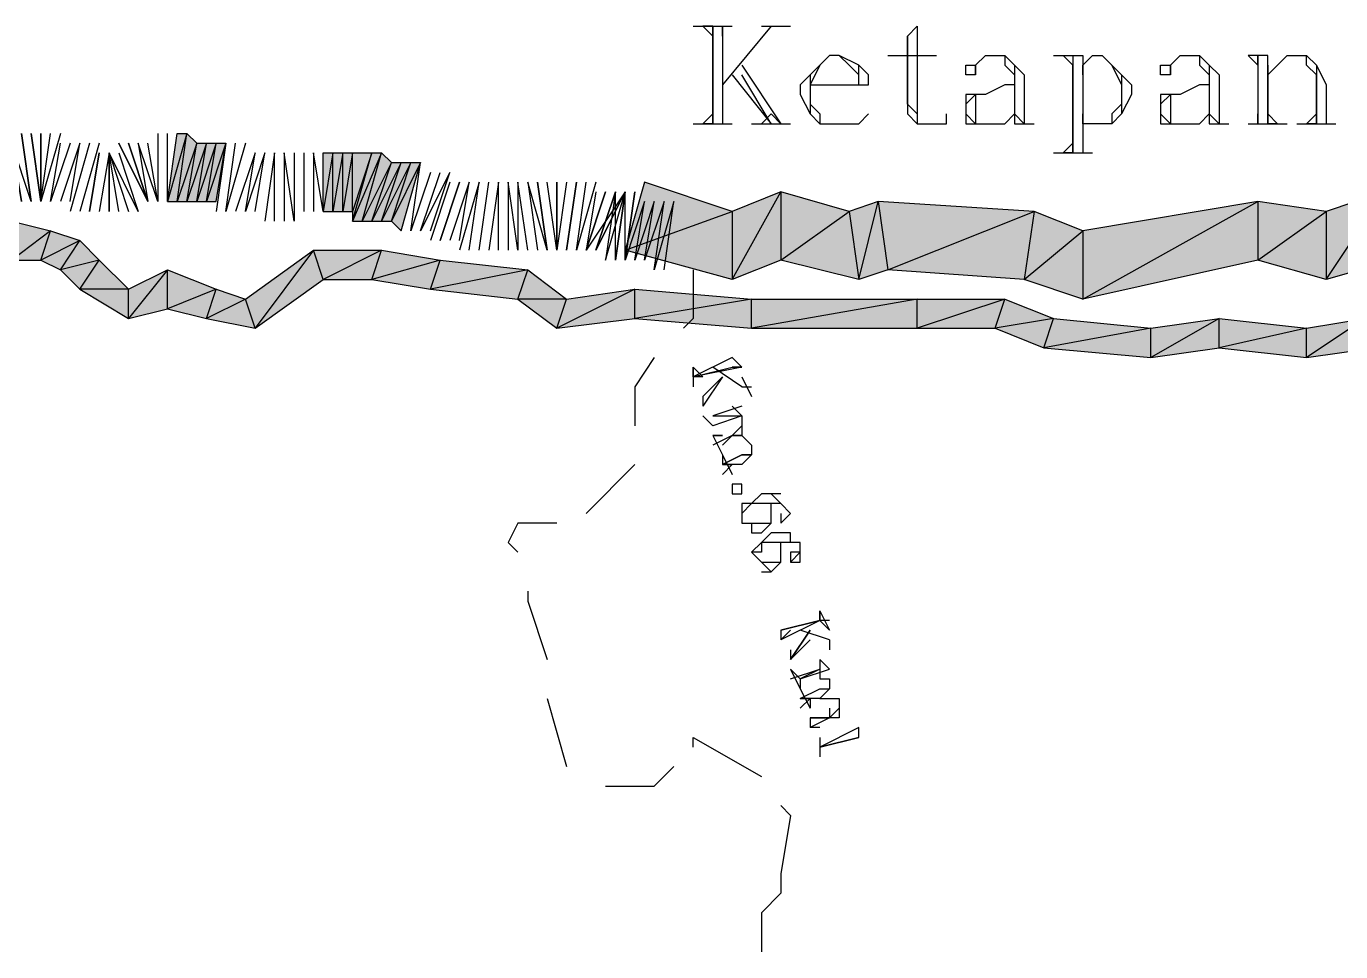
# Model space of a CAD drawing. Header units: millimetres. Extents: x 658 to 813, y 806 to 883.
# Drawn here: x 787.0387 to 787.4491, y 865.0047 to 865.2935 of the extents above; entities that cross this region are included whole.
import ezdxf

# ---------------------------------------------------------------- set-up
doc = ezdxf.new("R2010")
doc.units = ezdxf.units.MM
doc.header["$LTSCALE"] = 0.1
for name, color, linetype in [('BATKAB', 7, 'Continuous'), ('KLEKTOR2', 7, 'Continuous'), ('pantai1', 7, 'Continuous'), ('TEXT', 8, 'Continuous'), ('zat_Mask_solid', 7, 'Continuous')]:
    doc.layers.add(name, color=color, linetype=linetype)

msp = doc.modelspace()

# ---------------------------------------------------------------- hatches: boundary and pattern name
at = {"layer": 'KLEKTOR2'}
h = msp.add_hatch(color=7, dxfattribs=at)
h.paths.add_polyline_path([(787.04326, 865.22055), (787.0463, 865.22967), (787.03414, 865.22055)], flags=17)
h.paths.add_polyline_path([(787.0463, 865.22967), (787.03414, 865.22055), (787.03414, 865.23271)])
h = msp.add_hatch(color=7, dxfattribs=at)
h.paths.add_polyline_path([(787.14662, 865.21447), (787.14966, 865.22359), (787.13142, 865.21447)], flags=17)
h.paths.add_polyline_path([(787.14966, 865.22359), (787.13142, 865.21447), (787.12838, 865.22359)])
h = msp.add_hatch(color=7, dxfattribs=at)
h.paths.add_polyline_path([(787.08278, 865.20535), (787.08278, 865.21751), (787.07062, 865.20231)], flags=17)
h.paths.add_polyline_path([(787.08278, 865.21751), (787.07062, 865.20231), (787.07062, 865.21143)], flags=17)
h = msp.add_hatch(color=7, dxfattribs=at)
h.paths.add_polyline_path([(787.2287, 865.20231), (787.2287, 865.21143), (787.20438, 865.19927)], flags=17)
h.paths.add_polyline_path([(787.2287, 865.21143), (787.20438, 865.19927), (787.20742, 865.20839)], flags=17)
h = msp.add_hatch(color=7, dxfattribs=at)
h.paths.add_polyline_path([(787.31687, 865.19927), (787.31687, 865.20839), (787.26518, 865.19927)], flags=17)
h.paths.add_polyline_path([(787.31687, 865.20839), (787.26518, 865.19927), (787.26518, 865.20839)], flags=17)
h = msp.add_hatch(color=7, dxfattribs=at)
h.paths.add_polyline_path([(787.34119, 865.19927), (787.34423, 865.20839), (787.31687, 865.19927)], flags=17)
h.paths.add_polyline_path([(787.34423, 865.20839), (787.31687, 865.19927), (787.31687, 865.20839)], flags=17)
h = msp.add_hatch(color=7, dxfattribs=at)
h.paths.add_polyline_path([(787.41111, 865.19319), (787.41111, 865.20231), (787.38983, 865.19015)], flags=17)
h.paths.add_polyline_path([(787.41111, 865.20231), (787.38983, 865.19015), (787.38983, 865.19927)], flags=17)
h = msp.add_hatch(color=7, dxfattribs=at)
h.paths.add_polyline_path([(787.45975, 865.19319), (787.45671, 865.20231), (787.43847, 865.19015)])
h.paths.add_polyline_path([(787.45671, 865.20231), (787.43847, 865.19015), (787.43847, 865.19927)], flags=17)
at = {"layer": 'pantai1'}
h = msp.add_hatch(color=7, dxfattribs=at)
h.paths.add_polyline_path([(787.08582, 865.23879), (787.08886, 865.26007), (787.08278, 865.23879)], flags=17)
h.paths.add_polyline_path([(787.08886, 865.26007), (787.08278, 865.23879), (787.08582, 865.26007)], flags=17)
h = msp.add_hatch(color=7, dxfattribs=at)
h.paths.add_polyline_path([(787.08886, 865.23879), (787.0919, 865.25703), (787.08582, 865.23879)], flags=17)
h.paths.add_polyline_path([(787.0919, 865.25703), (787.08582, 865.23879), (787.08886, 865.26007)])
h = msp.add_hatch(color=7, dxfattribs=at)
h.paths.add_polyline_path([(787.0919, 865.23879), (787.09494, 865.25703), (787.08886, 865.23879)], flags=17)
h.paths.add_polyline_path([(787.09494, 865.25703), (787.08886, 865.23879), (787.0919, 865.25703)], flags=17)
h = msp.add_hatch(color=7, dxfattribs=at)
h.paths.add_polyline_path([(787.09494, 865.23879), (787.09798, 865.25703), (787.0919, 865.23879)], flags=17)
h.paths.add_polyline_path([(787.09798, 865.25703), (787.0919, 865.23879), (787.09494, 865.25703)], flags=17)
h = msp.add_hatch(color=7, dxfattribs=at)
h.paths.add_polyline_path([(787.09798, 865.23879), (787.10102, 865.25703), (787.09494, 865.23879)], flags=17)
h.paths.add_polyline_path([(787.10102, 865.25703), (787.09494, 865.23879), (787.09798, 865.25703)], flags=17)
h = msp.add_hatch(color=7, dxfattribs=at)
h.paths.add_polyline_path([(787.13446, 865.23575), (787.13446, 865.25399), (787.13142, 865.23575)], flags=17)
h.paths.add_polyline_path([(787.13446, 865.25399), (787.13142, 865.23575), (787.13142, 865.25399)], flags=17)
h = msp.add_hatch(color=7, dxfattribs=at)
h.paths.add_polyline_path([(787.1375, 865.23575), (787.1375, 865.25399), (787.13446, 865.23575)], flags=17)
h.paths.add_polyline_path([(787.1375, 865.25399), (787.13446, 865.23575), (787.13446, 865.25399)], flags=17)
h = msp.add_hatch(color=7, dxfattribs=at)
h.paths.add_polyline_path([(787.14054, 865.23575), (787.14054, 865.25399), (787.1375, 865.23575)], flags=17)
h.paths.add_polyline_path([(787.14054, 865.25399), (787.1375, 865.23575), (787.1375, 865.25399)], flags=17)
h = msp.add_hatch(color=7, dxfattribs=at)
h.paths.add_polyline_path([(787.14358, 865.23271), (787.14966, 865.25399), (787.14054, 865.23271)], flags=17)
h.paths.add_polyline_path([(787.14966, 865.25399), (787.14054, 865.23271), (787.14662, 865.25399)], flags=17)
h.paths.add_polyline_path([(787.14054, 865.23271), (787.14662, 865.25399), (787.14054, 865.23575)], flags=0)
h.paths.add_polyline_path([(787.14662, 865.25399), (787.14054, 865.23575), (787.14054, 865.25399)], flags=0)
h = msp.add_hatch(color=7, dxfattribs=at)
h.paths.add_polyline_path([(787.14662, 865.23271), (787.1527, 865.25095), (787.14358, 865.23271)], flags=17)
h.paths.add_polyline_path([(787.1527, 865.25095), (787.14358, 865.23271), (787.14966, 865.25399)])
h = msp.add_hatch(color=7, dxfattribs=at)
h.paths.add_polyline_path([(787.14966, 865.23271), (787.15574, 865.25095), (787.14662, 865.23271)], flags=17)
h.paths.add_polyline_path([(787.15574, 865.25095), (787.14662, 865.23271), (787.1527, 865.25095)], flags=17)
h = msp.add_hatch(color=7, dxfattribs=at)
h.paths.add_polyline_path([(787.1527, 865.23271), (787.15878, 865.25095), (787.14966, 865.23271)], flags=17)
h.paths.add_polyline_path([(787.15878, 865.25095), (787.14966, 865.23271), (787.15574, 865.25095)], flags=17)
h = msp.add_hatch(color=7, dxfattribs=at)
h.paths.add_polyline_path([(787.15574, 865.22967), (787.16182, 865.25095), (787.1527, 865.23271)])
h.paths.add_polyline_path([(787.16182, 865.25095), (787.1527, 865.23271), (787.15878, 865.25095)], flags=17)
for points in [[(787.23174, 865.24487), (787.22566, 865.22359), (787.2591, 865.23575)], [(787.22566, 865.22359), (787.2591, 865.23575), (787.2591, 865.21447)]]:
    msp.add_hatch(color=7, dxfattribs=at).paths.add_polyline_path(points)
h = msp.add_hatch(color=7, dxfattribs=at)
h.paths.add_polyline_path([(787.2591, 865.23575), (787.2591, 865.21447), (787.2743, 865.24183)], flags=17)
h.paths.add_polyline_path([(787.2591, 865.21447), (787.2743, 865.24183), (787.2743, 865.22055)], flags=17)
h = msp.add_hatch(color=7, dxfattribs=at)
h.paths.add_polyline_path([(787.44455, 865.23575), (787.44455, 865.21447), (787.46279, 865.24183)], flags=17)
h.paths.add_polyline_path([(787.44455, 865.21447), (787.46279, 865.24183), (787.46583, 865.22055)])
h = msp.add_hatch(color=7, dxfattribs=at)
h.paths.add_polyline_path([(787.36855, 865.22967), (787.36855, 865.20839), (787.42327, 865.23879)], flags=17)
h.paths.add_polyline_path([(787.36855, 865.20839), (787.42327, 865.23879), (787.42327, 865.22055)], flags=17)
at = {"layer": 'zat_Mask_solid'}
for points in [[(787.2743, 865.24183), (787.2743, 865.22055), (787.29558, 865.23575)], [(787.29558, 865.23575), (787.29862, 865.21447), (787.3047, 865.23879)], [(787.29862, 865.21447), (787.3047, 865.23879), (787.30774, 865.21751)], [(787.3047, 865.23879), (787.30774, 865.21751), (787.35335, 865.23575)], [(787.42327, 865.23879), (787.42327, 865.22055), (787.44455, 865.23575)], [(787.2743, 865.22055), (787.29558, 865.23575), (787.29862, 865.21447)], [(787.30774, 865.21751), (787.35335, 865.23575), (787.35031, 865.21447)], [(787.35335, 865.23575), (787.35031, 865.21447), (787.36855, 865.22967)], [(787.42327, 865.22055), (787.44455, 865.23575), (787.44455, 865.21447)], [(787.05542, 865.22663), (787.04326, 865.22055), (787.0463, 865.22967)], [(787.35031, 865.21447), (787.36855, 865.22967), (787.36855, 865.20839)], [(787.04934, 865.21751), (787.05542, 865.22663), (787.04326, 865.22055)], [(787.0615, 865.22055), (787.04934, 865.21751), (787.05542, 865.22663)], [(787.05542, 865.21143), (787.0615, 865.22055), (787.04934, 865.21751)], [(787.07062, 865.21143), (787.05542, 865.21143), (787.0615, 865.22055)], [(787.12838, 865.22359), (787.11014, 865.19927), (787.1071, 865.20839)], [(787.13142, 865.21447), (787.12838, 865.22359), (787.11014, 865.19927)], [(787.1679, 865.22055), (787.14662, 865.21447), (787.14966, 865.22359)], [(787.16486, 865.21143), (787.1679, 865.22055), (787.14662, 865.21447)], [(787.19526, 865.21751), (787.16486, 865.21143), (787.1679, 865.22055)], [(787.09798, 865.21143), (787.08278, 865.20535), (787.08278, 865.21751)], [(787.19222, 865.20839), (787.19526, 865.21751), (787.16486, 865.21143)], [(787.20742, 865.20839), (787.19222, 865.20839), (787.19526, 865.21751)], [(787.07062, 865.20231), (787.07062, 865.21143), (787.05542, 865.21143)], [(787.09494, 865.20231), (787.09798, 865.21143), (787.08278, 865.20535)], [(787.1071, 865.20839), (787.09494, 865.20231), (787.09798, 865.21143)], [(787.11014, 865.19927), (787.1071, 865.20839), (787.09494, 865.20231)], [(787.20438, 865.19927), (787.20742, 865.20839), (787.19222, 865.20839)], [(787.26518, 865.20839), (787.2287, 865.20231), (787.2287, 865.21143)], [(787.26518, 865.19927), (787.26518, 865.20839), (787.2287, 865.20231)], [(787.35943, 865.20231), (787.34119, 865.19927), (787.34423, 865.20839)], [(787.35639, 865.19319), (787.35943, 865.20231), (787.34119, 865.19927)], [(787.38983, 865.19927), (787.35639, 865.19319), (787.35943, 865.20231)], [(787.43847, 865.19927), (787.41111, 865.19319), (787.41111, 865.20231)], [(787.38983, 865.19015), (787.38983, 865.19927), (787.35639, 865.19319)], [(787.43847, 865.19015), (787.43847, 865.19927), (787.41111, 865.19319)]]:
    msp.add_hatch(color=7, dxfattribs=at).paths.add_polyline_path(points)

# ---------------------------------------------------------------- linework, layer by layer
at = {"layer": 'BATKAB', "color": 7}
for points in [[(787.24694, 865.21751), (787.24694, 865.21447), (787.24694, 865.20231), (787.2439, 865.19927)], [(787.23478, 865.19015), (787.2287, 865.18103), (787.2287, 865.16887)], [(787.2287, 865.1567), (787.2135, 865.1415)], [(787.20438, 865.13846), (787.19222, 865.13846), (787.18918, 865.13238), (787.19222, 865.12934)], [(787.19526, 865.11718), (787.19526, 865.11414), (787.20134, 865.0959)], [(787.20134, 865.08374), (787.20742, 865.06246)], [(787.24694, 865.06854), (787.24694, 865.07158), (787.26822, 865.05942)], [(787.21958, 865.05638), (787.23478, 865.05638), (787.24086, 865.06246)], [(787.2743, 865.0503), (787.27734, 865.04726), (787.2743, 865.02902)], [(787.2743, 865.02902), (787.2743, 865.02294), (787.26822, 865.01686), (787.26822, 865.0047)]]:
    msp.add_lwpolyline(points, dxfattribs=at)
at = {"layer": 'KLEKTOR2', "color": 7}
for points in [[(787.0463, 865.22967), (787.03414, 865.22055), (787.03414, 865.23271), (787.0463, 865.22967)], [(787.04326, 865.22055), (787.0463, 865.22967), (787.03414, 865.22055), (787.04326, 865.22055)], [(787.05542, 865.22663), (787.04326, 865.22055), (787.0463, 865.22967), (787.05542, 865.22663)], [(787.04934, 865.21751), (787.05542, 865.22663), (787.04326, 865.22055), (787.04934, 865.21751)], [(787.0615, 865.22055), (787.04934, 865.21751), (787.05542, 865.22663), (787.0615, 865.22055)], [(787.05542, 865.21143), (787.0615, 865.22055), (787.04934, 865.21751), (787.05542, 865.21143)], [(787.07062, 865.21143), (787.05542, 865.21143), (787.0615, 865.22055), (787.07062, 865.21143)], [(787.12838, 865.22359), (787.11014, 865.19927), (787.1071, 865.20839), (787.12838, 865.22359)], [(787.13142, 865.21447), (787.12838, 865.22359), (787.11014, 865.19927), (787.13142, 865.21447)], [(787.14966, 865.22359), (787.13142, 865.21447), (787.12838, 865.22359), (787.14966, 865.22359)], [(787.14662, 865.21447), (787.14966, 865.22359), (787.13142, 865.21447), (787.14662, 865.21447)], [(787.1679, 865.22055), (787.14662, 865.21447), (787.14966, 865.22359), (787.1679, 865.22055)], [(787.16486, 865.21143), (787.1679, 865.22055), (787.14662, 865.21447), (787.16486, 865.21143)], [(787.19526, 865.21751), (787.16486, 865.21143), (787.1679, 865.22055), (787.19526, 865.21751)], [(787.08278, 865.20535), (787.08278, 865.21751), (787.07062, 865.20231), (787.08278, 865.20535)], [(787.08278, 865.21751), (787.07062, 865.20231), (787.07062, 865.21143), (787.08278, 865.21751)], [(787.09798, 865.21143), (787.08278, 865.20535), (787.08278, 865.21751), (787.09798, 865.21143)], [(787.19222, 865.20839), (787.19526, 865.21751), (787.16486, 865.21143), (787.19222, 865.20839)], [(787.20742, 865.20839), (787.19222, 865.20839), (787.19526, 865.21751), (787.20742, 865.20839)], [(787.07062, 865.20231), (787.07062, 865.21143), (787.05542, 865.21143), (787.07062, 865.20231)], [(787.09494, 865.20231), (787.09798, 865.21143), (787.08278, 865.20535), (787.09494, 865.20231)], [(787.1071, 865.20839), (787.09494, 865.20231), (787.09798, 865.21143), (787.1071, 865.20839)], [(787.11014, 865.19927), (787.1071, 865.20839), (787.09494, 865.20231), (787.11014, 865.19927)], [(787.20438, 865.19927), (787.20742, 865.20839), (787.19222, 865.20839), (787.20438, 865.19927)], [(787.2287, 865.20231), (787.2287, 865.21143), (787.20438, 865.19927), (787.2287, 865.20231)], [(787.2287, 865.21143), (787.20438, 865.19927), (787.20742, 865.20839), (787.2287, 865.21143)], [(787.26518, 865.20839), (787.2287, 865.20231), (787.2287, 865.21143), (787.26518, 865.20839)], [(787.26518, 865.19927), (787.26518, 865.20839), (787.2287, 865.20231), (787.26518, 865.19927)], [(787.31687, 865.19927), (787.31687, 865.20839), (787.26518, 865.19927), (787.31687, 865.19927)], [(787.31687, 865.20839), (787.26518, 865.19927), (787.26518, 865.20839), (787.31687, 865.20839)], [(787.34119, 865.19927), (787.34423, 865.20839), (787.31687, 865.19927), (787.34119, 865.19927)], [(787.34423, 865.20839), (787.31687, 865.19927), (787.31687, 865.20839), (787.34423, 865.20839)], [(787.35943, 865.20231), (787.34119, 865.19927), (787.34423, 865.20839), (787.35943, 865.20231)], [(787.35639, 865.19319), (787.35943, 865.20231), (787.34119, 865.19927), (787.35639, 865.19319)], [(787.38983, 865.19927), (787.35639, 865.19319), (787.35943, 865.20231), (787.38983, 865.19927)], [(787.41111, 865.19319), (787.41111, 865.20231), (787.38983, 865.19015), (787.41111, 865.19319)], [(787.41111, 865.20231), (787.38983, 865.19015), (787.38983, 865.19927), (787.41111, 865.20231)], [(787.43847, 865.19927), (787.41111, 865.19319), (787.41111, 865.20231), (787.43847, 865.19927)], [(787.45975, 865.19319), (787.45671, 865.20231), (787.43847, 865.19015), (787.45975, 865.19319)], [(787.45671, 865.20231), (787.43847, 865.19015), (787.43847, 865.19927), (787.45671, 865.20231)], [(787.38983, 865.19015), (787.38983, 865.19927), (787.35639, 865.19319), (787.38983, 865.19015)], [(787.43847, 865.19015), (787.43847, 865.19927), (787.41111, 865.19319), (787.43847, 865.19015)]]:
    msp.add_lwpolyline(points, dxfattribs=at)
at = {"layer": 'pantai1', "color": 7}
for points in [[(787.03718, 865.26007), (787.04022, 865.23879), (787.03718, 865.26007)], [(787.04326, 865.23879), (787.04326, 865.26007), (787.04326, 865.23879), (787.04022, 865.26007), (787.04326, 865.23879)], [(787.04934, 865.26007), (787.04326, 865.23879), (787.0463, 865.26007)], [(787.07974, 865.26007), (787.07974, 865.23879), (787.0767, 865.25703)], [(787.08582, 865.23879), (787.08886, 865.26007), (787.08278, 865.23879), (787.08582, 865.23879)], [(787.08886, 865.26007), (787.08278, 865.23879), (787.08582, 865.26007), (787.08886, 865.26007)], [(787.08278, 865.23879), (787.08278, 865.26007)], [(787.0919, 865.25703), (787.08582, 865.23879), (787.08886, 865.26007), (787.0919, 865.25703)], [(787.04022, 865.23879), (787.03414, 865.25703), (787.03718, 865.23879), (787.03414, 865.25703), (787.03414, 865.23879)], [(787.05238, 865.25703), (787.0463, 865.23879), (787.04934, 865.25703)], [(787.05238, 865.23879), (787.05542, 865.25703), (787.04934, 865.23879)], [(787.05846, 865.25703), (787.05238, 865.23575)], [(787.0615, 865.25703), (787.05542, 865.23575)], [(787.0615, 865.25399), (787.05846, 865.23575), (787.0615, 865.25399)], [(787.06758, 865.23575), (787.06454, 865.25399), (787.06454, 865.23575), (787.06454, 865.25399), (787.0615, 865.23575)], [(787.06758, 865.25399), (787.07366, 865.23575), (787.06454, 865.25399), (787.07062, 865.23575)], [(787.07974, 865.23879), (787.07366, 865.25703), (787.0767, 865.23879), (787.07062, 865.25703), (787.0767, 865.23879), (787.06758, 865.25703), (787.0767, 865.23879)], [(787.08886, 865.23879), (787.0919, 865.25703), (787.08582, 865.23879), (787.08886, 865.23879)], [(787.0919, 865.23879), (787.09494, 865.25703), (787.08886, 865.23879), (787.0919, 865.23879)], [(787.09494, 865.25703), (787.08886, 865.23879), (787.0919, 865.25703), (787.09494, 865.25703)], [(787.09494, 865.23879), (787.09798, 865.25703), (787.0919, 865.23879), (787.09494, 865.23879)], [(787.09798, 865.25703), (787.0919, 865.23879), (787.09494, 865.25703), (787.09798, 865.25703)], [(787.09798, 865.23879), (787.10102, 865.25703), (787.09494, 865.23879), (787.09798, 865.23879)], [(787.10102, 865.25703), (787.09494, 865.23879), (787.09798, 865.25703), (787.10102, 865.25703)], [(787.10102, 865.25703), (787.09798, 865.23575)], [(787.1071, 865.25703), (787.10102, 865.23575), (787.10406, 865.25703)], [(787.11014, 865.23575), (787.11318, 865.25399), (787.1071, 865.23575), (787.11014, 865.25399), (787.10406, 865.23575)], [(787.11622, 865.23271), (787.11622, 865.25399), (787.11318, 865.23271)], [(787.1223, 865.25399), (787.1223, 865.23271), (787.11926, 865.25399), (787.11926, 865.23271)], [(787.12534, 865.25399), (787.12534, 865.23575)], [(787.13142, 865.23575), (787.12838, 865.25399), (787.12838, 865.23575)], [(787.13446, 865.23575), (787.13446, 865.25399), (787.13142, 865.23575), (787.13446, 865.23575)], [(787.13446, 865.25399), (787.13142, 865.23575), (787.13142, 865.25399), (787.13446, 865.25399)], [(787.1375, 865.23575), (787.1375, 865.25399), (787.13446, 865.23575), (787.1375, 865.23575)], [(787.1375, 865.25399), (787.13446, 865.23575), (787.13446, 865.25399), (787.1375, 865.25399)], [(787.14054, 865.23575), (787.14054, 865.25399), (787.1375, 865.23575), (787.14054, 865.23575)], [(787.14054, 865.25399), (787.1375, 865.23575), (787.1375, 865.25399), (787.14054, 865.25399)], [(787.14358, 865.23271), (787.14966, 865.25399), (787.14054, 865.23271), (787.14358, 865.23271)], [(787.14966, 865.25399), (787.14054, 865.23271), (787.14662, 865.25399), (787.14966, 865.25399)], [(787.14054, 865.23271), (787.14662, 865.25399), (787.14054, 865.23575), (787.14054, 865.23271)], [(787.14662, 865.25399), (787.14054, 865.23575), (787.14054, 865.25399), (787.14662, 865.25399)], [(787.1527, 865.25095), (787.14358, 865.23271), (787.14966, 865.25399), (787.1527, 865.25095)], [(787.14662, 865.23271), (787.1527, 865.25095), (787.14358, 865.23271), (787.14662, 865.23271)], [(787.14966, 865.23271), (787.15574, 865.25095), (787.14662, 865.23271), (787.14966, 865.23271)], [(787.15574, 865.25095), (787.14662, 865.23271), (787.1527, 865.25095), (787.15574, 865.25095)], [(787.1527, 865.23271), (787.15878, 865.25095), (787.14966, 865.23271), (787.1527, 865.23271)], [(787.15878, 865.25095), (787.14966, 865.23271), (787.15574, 865.25095), (787.15878, 865.25095)], [(787.15574, 865.22967), (787.16182, 865.25095), (787.1527, 865.23271), (787.15574, 865.22967)], [(787.16182, 865.25095), (787.1527, 865.23271), (787.15878, 865.25095), (787.16182, 865.25095)], [(787.16486, 865.24791), (787.15878, 865.22967), (787.16182, 865.25095)], [(787.16486, 865.22967), (787.17094, 865.24791), (787.16182, 865.22967), (787.1679, 865.24791)], [(787.17094, 865.24487), (787.16486, 865.22663)], [(787.17398, 865.24487), (787.1679, 865.22663), (787.17398, 865.24487)], [(787.17398, 865.22663), (787.17702, 865.24487), (787.17094, 865.22663)], [(787.17702, 865.22359), (787.18006, 865.24487), (787.17398, 865.22359)], [(787.18006, 865.22359), (787.1831, 865.24487)], [(787.18614, 865.22359), (787.18614, 865.24487), (787.1831, 865.22359)], [(787.19526, 865.22359), (787.19222, 865.24487), (787.19222, 865.22359), (787.18918, 865.24487), (787.18918, 865.22359)], [(787.20134, 865.22359), (787.19526, 865.24487), (787.1983, 865.22359)], [(787.1983, 865.24487), (787.20134, 865.22359), (787.1983, 865.24487)], [(787.20742, 865.24487), (787.20438, 865.22359), (787.20438, 865.24487), (787.20438, 865.22359), (787.20134, 865.24487)], [(787.20742, 865.22359), (787.21046, 865.24487), (787.20742, 865.22359)], [(787.21654, 865.24487), (787.21046, 865.22359), (787.2135, 865.24487)], [(787.23782, 865.21751), (787.24086, 865.23879), (787.23478, 865.21751), (787.23782, 865.23879), (787.23174, 865.22055), (787.23478, 865.23879), (787.2287, 865.22055), (787.23174, 865.23879), (787.22566, 865.22055), (787.2287, 865.24183), (787.22566, 865.22055), (787.22566, 865.24183), (787.22262, 865.22055), (787.22566, 865.24183), (787.22262, 865.22055), (787.22262, 865.24183), (787.21958, 865.22055), (787.22566, 865.24183), (787.21654, 865.22359), (787.22566, 865.24183), (787.2135, 865.22359)], [(787.21958, 865.24183), (787.2135, 865.22359), (787.21958, 865.24183)], [(787.21654, 865.24183), (787.2135, 865.22359)], [(787.21654, 865.22359), (787.22262, 865.24183), (787.21654, 865.22359), (787.22262, 865.24183)], [(787.23174, 865.24487), (787.22566, 865.22359), (787.2591, 865.23575), (787.23174, 865.24487)], [(787.2591, 865.23575), (787.2591, 865.21447), (787.2743, 865.24183), (787.2591, 865.23575)], [(787.2591, 865.21447), (787.2743, 865.24183), (787.2743, 865.22055), (787.2591, 865.21447)], [(787.2743, 865.24183), (787.2743, 865.22055), (787.29558, 865.23575), (787.2743, 865.24183)], [(787.44455, 865.23575), (787.44455, 865.21447), (787.46279, 865.24183), (787.44455, 865.23575)], [(787.44455, 865.21447), (787.46279, 865.24183), (787.46583, 865.22055), (787.44455, 865.21447)], [(787.29558, 865.23575), (787.29862, 865.21447), (787.3047, 865.23879), (787.29558, 865.23575)], [(787.29862, 865.21447), (787.3047, 865.23879), (787.30774, 865.21751), (787.29862, 865.21447)], [(787.3047, 865.23879), (787.30774, 865.21751), (787.35335, 865.23575), (787.3047, 865.23879)], [(787.36855, 865.22967), (787.36855, 865.20839), (787.42327, 865.23879), (787.36855, 865.22967)], [(787.36855, 865.20839), (787.42327, 865.23879), (787.42327, 865.22055), (787.36855, 865.20839)], [(787.42327, 865.23879), (787.42327, 865.22055), (787.44455, 865.23575), (787.42327, 865.23879)], [(787.22566, 865.22359), (787.2591, 865.23575), (787.2591, 865.21447), (787.22566, 865.22359)], [(787.2743, 865.22055), (787.29558, 865.23575), (787.29862, 865.21447), (787.2743, 865.22055)], [(787.30774, 865.21751), (787.35335, 865.23575), (787.35031, 865.21447), (787.30774, 865.21751)], [(787.35335, 865.23575), (787.35031, 865.21447), (787.36855, 865.22967), (787.35335, 865.23575)], [(787.42327, 865.22055), (787.44455, 865.23575), (787.44455, 865.21447), (787.42327, 865.22055)], [(787.35031, 865.21447), (787.36855, 865.22967), (787.36855, 865.20839), (787.35031, 865.21447)]]:
    msp.add_lwpolyline(points, dxfattribs=at)
at = {"layer": 'TEXT', "color": 7}
for points in [[(787.24694, 865.29351), (787.2591, 865.29351)], [(787.25302, 865.29351), (787.24998, 865.29351), (787.25302, 865.29047)], [(787.25302, 865.29351), (787.25302, 865.26311), (787.25302, 865.29351)], [(787.25606, 865.29351), (787.25606, 865.26311)], [(787.27126, 865.29351), (787.25606, 865.27527)], [(787.25606, 865.29047), (787.25606, 865.29351), (787.2591, 865.29351)], [(787.26822, 865.29351), (787.27734, 865.29351)], [(787.27126, 865.29351), (787.2743, 865.29351)], [(787.31383, 865.29047), (787.31687, 865.29351), (787.31687, 865.26919), (787.31687, 865.26311), (787.31991, 865.26311)], [(787.31687, 865.26615), (787.31383, 865.26919), (787.31383, 865.29047), (787.31383, 865.26919), (787.31383, 865.26615), (787.31687, 865.26311), (787.31991, 865.26311), (787.32295, 865.26311), (787.32599, 865.26311), (787.32599, 865.26615)], [(787.28342, 865.27527), (787.30166, 865.27527), (787.30166, 865.27831), (787.29862, 865.28135), (787.29254, 865.28439), (787.2895, 865.28439), (787.28646, 865.28135), (787.28342, 865.27831), (787.28038, 865.27527), (787.28038, 865.27223), (787.28342, 865.26615), (787.28646, 865.26311), (787.2895, 865.26311), (787.29254, 865.26311), (787.29862, 865.26311), (787.30166, 865.26615)], [(787.2895, 865.28439), (787.28646, 865.28135), (787.28342, 865.27527), (787.28342, 865.26919), (787.28646, 865.26615), (787.28646, 865.26311), (787.2895, 865.26311)], [(787.29862, 865.27527), (787.29862, 865.27831), (787.29558, 865.28135), (787.29254, 865.28439)], [(787.30774, 865.28439), (787.32295, 865.28439)], [(787.33511, 865.27831), (787.33511, 865.28135), (787.33511, 865.27831), (787.33207, 865.27831), (787.33207, 865.28135), (787.33511, 865.28135), (787.33815, 865.28439), (787.34423, 865.28439), (787.34727, 865.28135), (787.35031, 865.27831), (787.35031, 865.26615), (787.35031, 865.26311), (787.35335, 865.26311)], [(787.34423, 865.28439), (787.34423, 865.28135), (787.34727, 865.27831), (787.34727, 865.26615), (787.34727, 865.26311), (787.35335, 865.26311)], [(787.35943, 865.28439), (787.36855, 865.28439), (787.36855, 865.25399)], [(787.36247, 865.28439), (787.36551, 865.28135), (787.36247, 865.28439)], [(787.36551, 865.28439), (787.36551, 865.25399), (787.36551, 865.28135)], [(787.36855, 865.27831), (787.36855, 865.28135), (787.37159, 865.28439), (787.37463, 865.28439), (787.37767, 865.28135), (787.38071, 865.27831), (787.38375, 865.27527), (787.38375, 865.27223), (787.38071, 865.26615), (787.37767, 865.26311), (787.37463, 865.26311), (787.37159, 865.26311), (787.36855, 865.26311), (787.36855, 865.26615)], [(787.37463, 865.28439), (787.37767, 865.28135), (787.38071, 865.27527), (787.38071, 865.26919), (787.37767, 865.26615), (787.37767, 865.26311), (787.37463, 865.26311)], [(787.39591, 865.27831), (787.39591, 865.28135), (787.39591, 865.27831), (787.39287, 865.27831), (787.39287, 865.28135), (787.39591, 865.28135), (787.39895, 865.28439), (787.40503, 865.28439), (787.40807, 865.28135), (787.41111, 865.27831), (787.41111, 865.26615), (787.41111, 865.26311), (787.41415, 865.26311)], [(787.40503, 865.28439), (787.40503, 865.28135), (787.40807, 865.27831), (787.40807, 865.26615), (787.40807, 865.26311), (787.41415, 865.26311)], [(787.42631, 865.28135), (787.42631, 865.26311), (787.42631, 865.28439), (787.42023, 865.28439)], [(787.42023, 865.28439), (787.42327, 865.28135), (787.42327, 865.28439)], [(787.42327, 865.28439), (787.42327, 865.26311)], [(787.42631, 865.27831), (787.42935, 865.28135), (787.43239, 865.28439), (787.43847, 865.28439), (787.44151, 865.28135), (787.44455, 865.27527), (787.44455, 865.26311)], [(787.44151, 865.28135), (787.44151, 865.27527), (787.44151, 865.26311), (787.44151, 865.27831), (787.43847, 865.28135), (787.43847, 865.28439)], [(787.2591, 865.27831), (787.27126, 865.26311), (787.26214, 865.27831)], [(787.26214, 865.28135), (787.2743, 865.26311)], [(787.28342, 865.27831), (787.28342, 865.27527), (787.28342, 865.26919), (787.28342, 865.26615)], [(787.29862, 865.27527), (787.29862, 865.27831), (787.29862, 865.28135)], [(787.34727, 865.28135), (787.34727, 865.27831), (787.34727, 865.26615), (787.35031, 865.26311)], [(787.38071, 865.27831), (787.38071, 865.27527), (787.38071, 865.26919), (787.38071, 865.26615)], [(787.40807, 865.28135), (787.40807, 865.27831), (787.40807, 865.26615), (787.41111, 865.26311)], [(787.34727, 865.27527), (787.34423, 865.27527), (787.33815, 865.27223), (787.33207, 865.27223), (787.33207, 865.26919), (787.33207, 865.26615), (787.33207, 865.26311), (787.33815, 865.26311), (787.34119, 865.26311), (787.34423, 865.26311), (787.34727, 865.26615)], [(787.34423, 865.27527), (787.33815, 865.27223), (787.33511, 865.27223), (787.33511, 865.26919), (787.33511, 865.26615), (787.33511, 865.26311), (787.33815, 865.26311)], [(787.40807, 865.27527), (787.40503, 865.27527), (787.39895, 865.27223), (787.39287, 865.27223), (787.39287, 865.26919), (787.39287, 865.26615), (787.39287, 865.26311), (787.39895, 865.26311), (787.40199, 865.26311), (787.40503, 865.26311), (787.40807, 865.26615)], [(787.40503, 865.27527), (787.39895, 865.27223), (787.39591, 865.27223), (787.39591, 865.26919), (787.39591, 865.26615), (787.39591, 865.26311), (787.39895, 865.26311)], [(787.33511, 865.27223), (787.33207, 865.26919), (787.33207, 865.26615), (787.33511, 865.26311)], [(787.39591, 865.27223), (787.39287, 865.26919), (787.39287, 865.26615), (787.39591, 865.26311)], [(787.25302, 865.26311), (787.24998, 865.26311), (787.25302, 865.26615)], [(787.25606, 865.26615), (787.25606, 865.26311), (787.2591, 865.26311)], [(787.26822, 865.26311), (787.27126, 865.26615), (787.2743, 865.26311)], [(787.42023, 865.26311), (787.42327, 865.26311), (787.42327, 865.26615)], [(787.42631, 865.26615), (787.42935, 865.26311), (787.42631, 865.26311)], [(787.44151, 865.26311), (787.43847, 865.26311), (787.44151, 865.26615)], [(787.44455, 865.26615), (787.44455, 865.26311), (787.44759, 865.26311)], [(787.24694, 865.26311), (787.2591, 865.26311)], [(787.26518, 865.26311), (787.27734, 865.26311)], [(787.42023, 865.26311), (787.43239, 865.26311)], [(787.43543, 865.26311), (787.44759, 865.26311)], [(787.35943, 865.25399), (787.37159, 865.25399)], [(787.36551, 865.25399), (787.36247, 865.25399), (787.36551, 865.25703)], [(787.36855, 865.25703), (787.36855, 865.25399), (787.37159, 865.25399)], [(787.2591, 865.19015), (787.24694, 865.18407), (787.2591, 865.18711)], [(787.2591, 865.19015), (787.26214, 865.18711)], [(787.26214, 865.18711), (787.24694, 865.18407)], [(787.24694, 865.18711), (787.24694, 865.18103)], [(787.24694, 865.18407), (787.24694, 865.18711), (787.24998, 865.18407), (787.24694, 865.18407), (787.24694, 865.18103)], [(787.25606, 865.18407), (787.24998, 865.17799), (787.25606, 865.18407), (787.24998, 865.17495)], [(787.26214, 865.18103), (787.25302, 865.18711)], [(787.26214, 865.18711), (787.2591, 865.18711), (787.26214, 865.18711)], [(787.26214, 865.18407), (787.26518, 865.17799)], [(787.26214, 865.18103), (787.26518, 865.18103)], [(787.24998, 865.17799), (787.24998, 865.17495)], [(787.24998, 865.17799), (787.24998, 865.17495)], [(787.24998, 865.17191), (787.25302, 865.16887)], [(787.26214, 865.17495), (787.25302, 865.17191), (787.2591, 865.17191)], [(787.2591, 865.17495), (787.26214, 865.17191), (787.25302, 865.16887)], [(787.2591, 865.17191), (787.26214, 865.17191), (787.26214, 865.16887), (787.26214, 865.16583), (787.2591, 865.16583), (787.25606, 865.16278), (787.2591, 865.16583), (787.26214, 865.16583)], [(787.26214, 865.16887), (787.2591, 865.16583), (787.25302, 865.16278)], [(787.25302, 865.16583), (787.25606, 865.15974), (787.2591, 865.15366)], [(787.25606, 865.16583), (787.25302, 865.16583), (787.25606, 865.16583)], [(787.26214, 865.16583), (787.26518, 865.16278), (787.26518, 865.15974), (787.26214, 865.1567), (787.25606, 865.1567), (787.26214, 865.15974), (787.26518, 865.15974)], [(787.26518, 865.16278), (787.26518, 865.15974), (787.26214, 865.15974), (787.25606, 865.1567)], [(787.25606, 865.15974), (787.25606, 865.1567), (787.2591, 865.1567), (787.25606, 865.1567)], [(787.2591, 865.1567), (787.25606, 865.15366)], [(787.26214, 865.15062), (787.2591, 865.15062), (787.2591, 865.14758), (787.26214, 865.14758), (787.26214, 865.15062)], [(787.2743, 865.1415), (787.2743, 865.13846), (787.27734, 865.1415), (787.2743, 865.14454), (787.27126, 865.14758), (787.26822, 865.14758), (787.26518, 865.14454), (787.26214, 865.14454), (787.26214, 865.1415), (787.26214, 865.13846), (787.26518, 865.13846), (787.26518, 865.13542), (787.26822, 865.13542), (787.27126, 865.13846), (787.27126, 865.1415), (787.27126, 865.14454), (787.26822, 865.14454)], [(787.2743, 865.14758), (787.27126, 865.14758), (787.26822, 865.14758), (787.26518, 865.14454), (787.26214, 865.14454), (787.26214, 865.1415)], [(787.2743, 865.14454), (787.27126, 865.14454), (787.26822, 865.14454), (787.26518, 865.14454), (787.26214, 865.1415)], [(787.26214, 865.13846), (787.26518, 865.13846), (787.26822, 865.13846), (787.27126, 865.13846), (787.27126, 865.1415)], [(787.26518, 865.13846), (787.26822, 865.13846), (787.27126, 865.13846)], [(787.28038, 865.12934), (787.27734, 865.12934), (787.27734, 865.1263), (787.28038, 865.1263), (787.28038, 865.12934), (787.28038, 865.13238), (787.27734, 865.13238), (787.27734, 865.13542), (787.2743, 865.13542), (787.27126, 865.13542), (787.26822, 865.13238), (787.26518, 865.12934), (787.26822, 865.1263), (787.27126, 865.12326), (787.2743, 865.1263), (787.2743, 865.12934), (787.2743, 865.13238), (787.27126, 865.13238)], [(787.28038, 865.13238), (787.27734, 865.13238), (787.2743, 865.13238), (787.26822, 865.13238), (787.26822, 865.12934), (787.26518, 865.12934)], [(787.27734, 865.13238), (787.2743, 865.13238), (787.26822, 865.13238), (787.26822, 865.12934)], [(787.26822, 865.1263), (787.27126, 865.1263), (787.2743, 865.1263), (787.2743, 865.12934)], [(787.26822, 865.12326), (787.27126, 865.12326), (787.2743, 865.1263)], [(787.27734, 865.12934), (787.27734, 865.1263), (787.28038, 865.12934), (787.27734, 865.12934)], [(787.28646, 865.1111), (787.2895, 865.10502)], [(787.28646, 865.1111), (787.28646, 865.10806), (787.28646, 865.1111)], [(787.28646, 865.10806), (787.2743, 865.10502), (787.28646, 865.10806), (787.2743, 865.10198)], [(787.2895, 865.10806), (787.28646, 865.10806), (787.2895, 865.10502)], [(787.2743, 865.10502), (787.2743, 865.10198)], [(787.2743, 865.10502), (787.2743, 865.10198), (787.27734, 865.10502)], [(787.27734, 865.0959), (787.28342, 865.10502), (787.27734, 865.0959), (787.28342, 865.10198)], [(787.2895, 865.10198), (787.28038, 865.10502)], [(787.2895, 865.10198), (787.2895, 865.09894)], [(787.2895, 865.10198), (787.2895, 865.09894)], [(787.27734, 865.09894), (787.27734, 865.0959)], [(787.27734, 865.09894), (787.27734, 865.0959)], [(787.27734, 865.08982), (787.28646, 865.09286), (787.28038, 865.08982), (787.2895, 865.09286), (787.28646, 865.0959)], [(787.28646, 865.0959), (787.28646, 865.09286)], [(787.27734, 865.09286), (787.28038, 865.08678), (787.28342, 865.0807)], [(787.28038, 865.08982), (787.27734, 865.09286), (787.28038, 865.08982), (787.28038, 865.08678)], [(787.28646, 865.09286), (787.28646, 865.08982), (787.2895, 865.08982), (787.2895, 865.08678), (787.28646, 865.08374), (787.28038, 865.08374)], [(787.28038, 865.08374), (787.28646, 865.08678), (787.2895, 865.08678), (787.28646, 865.08374), (787.28342, 865.08374)], [(787.28038, 865.08374), (787.28342, 865.08374), (787.28038, 865.0807)], [(787.28646, 865.08374), (787.2895, 865.08374), (787.29254, 865.08374), (787.29254, 865.0807), (787.29254, 865.07766), (787.2895, 865.07766), (787.28342, 865.07462)], [(787.28342, 865.08374), (787.28342, 865.0807)], [(787.2895, 865.0807), (787.2895, 865.07766), (787.28342, 865.07766), (787.2895, 865.07766), (787.29254, 865.0807)], [(787.28342, 865.07766), (787.28342, 865.07462)], [(787.28646, 865.07462), (787.28342, 865.07462)], [(787.29862, 865.07462), (787.28646, 865.06854), (787.29862, 865.07158), (787.29862, 865.07462)], [(787.29862, 865.07158), (787.28646, 865.06854)], [(787.28646, 865.07158), (787.28646, 865.0655)], [(787.28646, 865.07158), (787.28646, 865.06854), (787.28646, 865.0655)]]:
    msp.add_lwpolyline(points, dxfattribs=at)

doc.saveas('drawing.dxf')
